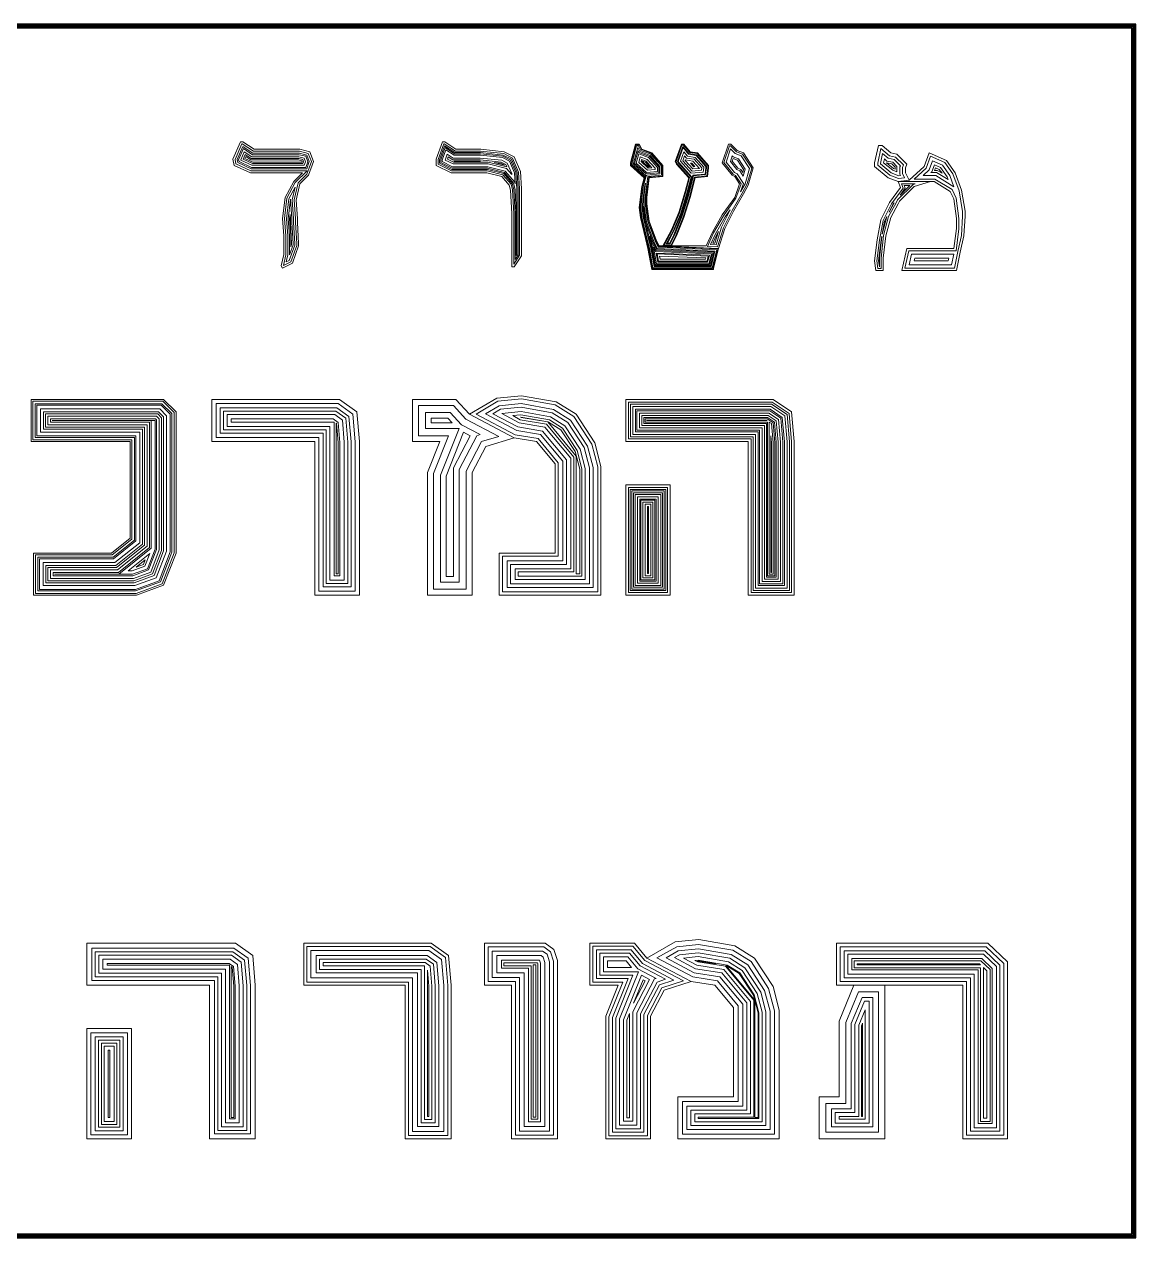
# Model space of a CAD drawing. Extents: x 218905 to 220683, y 733077 to 734679.
# Drawn here: x 220530 to 220582.4, y 734391.3 to 734448.6 of the extents above; entities that cross this region are included whole.
import ezdxf

# ---------------------------------------------------------------- set-up
doc = ezdxf.new("R2010")
doc.units = 0
doc.header["$LTSCALE"] = 0.3
doc.layers.add('_view', color=2, linetype='Continuous')

msp = doc.modelspace()

# ---------------------------------------------------------------- linework, layer by layer
at = {"layer": '_view', "linetype": 'Continuous'}
for points in [[(220582.411, 734448.577), (220409.946, 734448.577), (220409.946, 734391.31), (220582.411, 734391.31)], [(220582.367, 734448.533), (220409.991, 734448.533), (220409.991, 734391.355), (220582.367, 734391.355)], [(220582.315, 734448.481), (220410.043, 734448.481), (220410.043, 734391.407), (220582.315, 734391.407)], [(220582.287, 734448.453), (220410.071, 734448.453), (220410.071, 734391.435), (220582.287, 734391.435)], [(220582.224, 734448.39), (220410.134, 734448.39), (220410.134, 734391.498), (220582.224, 734391.498)]]:
    msp.add_lwpolyline(points, close=True, dxfattribs=at)
at = {"layer": '_view', "lineweight": 0}
for points in [[(220540.281, 734443.029), (220540.164, 734443.029), (220539.813, 734442.211), (220539.872, 734441.918), (220540.632, 734441.568), (220543.087, 734441.568), (220542.678, 734441.158), (220542.268, 734440.399), (220542.151, 734439.405), (220542.21, 734438.586), (220542.21, 734437.71), (220542.093, 734437.184), (220542.151, 734437.067), (220542.619, 734437.301), (220542.911, 734438.119), (220542.911, 734438.236), (220542.853, 734439.229), (220542.853, 734439.405), (220542.794, 734440.282), (220542.97, 734441.041), (220543.379, 734441.451), (220543.613, 734442.094), (220543.437, 734442.561), (220542.97, 734442.678), (220540.807, 734442.678), (220540.281, 734443.029)], [(220549.809, 734443.029), (220549.692, 734443.029), (220549.4, 734442.211), (220549.4, 734441.918), (220550.101, 734441.568), (220551.796, 734441.568), (220552.497, 734441.392), (220552.848, 734440.983), (220552.907, 734440.749), (220552.965, 734439.639), (220552.965, 734437.125), (220553.082, 734437.125), (220553.433, 734437.651), (220553.433, 734440.808), (220553.374, 734441.626), (220553.082, 734442.327), (220552.614, 734442.561), (220551.504, 734442.678), (220550.335, 734442.678), (220549.809, 734443.029)], [(220558.986, 734442.912), (220558.81, 734442.912), (220558.577, 734442.035), (220558.577, 734441.918), (220559.219, 734441.334), (220559.103, 734440.925), (220558.986, 734439.931), (220559.044, 734439.463), (220559.278, 734438.47), (220559.395, 734438.002), (220559.57, 734437.008), (220562.493, 734437.008), (220562.493, 734437.067), (220562.727, 734438.002), (220559.921, 734438.119), (220559.804, 734438.353), (220559.453, 734439.288), (220559.336, 734440.106), (220559.336, 734440.399), (220559.453, 734441.334), (220560.096, 734441.392), (220560.096, 734441.684), (220560.096, 734441.918), (220559.57, 734442.503), (220559.103, 734442.678), (220558.986, 734442.912)], [(220561.09, 734442.912), (220560.973, 734442.912), (220560.681, 734442.094), (220560.739, 734441.977), (220561.324, 734441.334), (220561.148, 734440.691), (220560.856, 734439.697), (220560.505, 734438.879), (220560.096, 734438.119), (220559.921, 734438.119), (220560.505, 734438.119), (220560.739, 734438.586), (220561.09, 734439.463), (220561.382, 734440.399), (220561.616, 734441.334), (220562.201, 734441.392), (220562.259, 734441.801), (220562.259, 734441.918), (220561.733, 734442.503), (220561.382, 734442.561), (220561.09, 734442.912)], [(220563.311, 734442.912), (220563.194, 734442.912), (220563.194, 734442.912), (220562.902, 734442.035), (220563.37, 734441.451), (220563.487, 734441.392), (220563.72, 734441.041), (220563.487, 734440.399), (220562.902, 734439.58), (220562.434, 734438.762), (220562.142, 734438.119), (220560.505, 734438.119), (220559.921, 734438.119), (220562.727, 734438.002), (220563.019, 734438.937), (220563.428, 734439.756), (220563.896, 734440.574), (220564.129, 734440.983), (220564.363, 734441.801), (220564.363, 734441.801), (220563.896, 734442.503), (220563.603, 734442.62), (220563.311, 734442.912)], [(220570.442, 734442.854), (220570.267, 734442.854), (220570.092, 734442.035), (220570.092, 734441.86), (220570.735, 734441.334), (220571.202, 734441.158), (220571.728, 734441.217), (220571.553, 734441.568), (220571.553, 734441.801), (220571.611, 734441.977), (220571.144, 734442.444), (220570.851, 734442.503), (220570.442, 734442.854)], [(220572.663, 734442.503), (220572.43, 734441.86), (220571.728, 734441.217), (220571.202, 734441.158), (220572.722, 734441.158), (220572.897, 734441.158), (220573.657, 734440.691), (220573.833, 734440.34), (220573.949, 734439.405), (220573.949, 734438.937), (220573.833, 734438.002), (220571.611, 734438.002), (220571.378, 734436.95), (220573.949, 734436.95), (220574.125, 734437.827), (220574.3, 734438.586), (220574.359, 734439.522), (220574.359, 734439.756), (220574.183, 734440.749), (220573.891, 734441.568), (220573.482, 734442.152), (220572.663, 734442.503)], [(220571.202, 734441.158), (220571.319, 734440.866), (220571.319, 734440.866), (220570.793, 734440.165), (220570.384, 734439.346), (220570.209, 734438.411), (220570.092, 734437.417), (220570.15, 734436.95), (220570.501, 734436.95), (220570.501, 734437.534), (220570.618, 734438.586), (220570.851, 734439.463), (220571.202, 734440.106), (220571.261, 734440.223), (220571.962, 734440.925), (220572.722, 734441.158), (220571.202, 734441.158)], [(220536.54, 734430.871), (220530.286, 734430.871), (220530.286, 734428.883), (220534.962, 734428.883), (220534.962, 734424.324), (220534.085, 734423.623), (220530.403, 734423.623), (220530.403, 734421.635), (220535.254, 734421.635), (220536.54, 734422.103), (220537.125, 734423.623), (220537.125, 734430.286), (220536.54, 734430.871)], [(220544.84, 734430.871), (220538.82, 734430.871), (220538.82, 734428.883), (220543.671, 734428.883), (220543.671, 734421.635), (220545.775, 734421.635), (220545.775, 734428.883), (220545.659, 734430.286), (220544.84, 734430.871)], [(220550.335, 734430.871), (220548.289, 734430.871), (220548.289, 734428.883), (220549.575, 734428.883), (220548.99, 734427.422), (220548.99, 734421.635), (220551.095, 734421.635), (220551.095, 734427.422), (220551.738, 734428.65), (220553.082, 734429.059), (220550.978, 734430.169), (220550.335, 734430.871)], [(220553.433, 734431.046), (220552.264, 734430.929), (220550.978, 734430.169), (220553.082, 734429.059), (220554.134, 734428.883), (220555.011, 734427.831), (220555.011, 734423.623), (220552.381, 734423.623), (220552.381, 734421.635), (220557.174, 734421.635), (220557.174, 734427.714), (220556.881, 734428.825), (220556.005, 734430.169), (220555.069, 734430.754), (220553.433, 734431.046)], [(220565.299, 734430.871), (220558.343, 734430.871), (220558.343, 734428.883), (220564.129, 734428.883), (220564.129, 734421.635), (220566.292, 734421.635), (220566.292, 734428.883), (220566.175, 734430.286), (220565.299, 734430.871)], [(220560.447, 734426.838), (220558.343, 734426.838), (220558.343, 734421.635), (220560.447, 734421.635), (220560.447, 734426.838)], [(220561.791, 734405.386), (220560.681, 734405.269), (220559.336, 734404.509), (220561.441, 734403.398), (220562.551, 734403.223), (220563.428, 734402.171), (220563.428, 734397.962), (220560.798, 734397.962), (220560.798, 734395.975), (220565.591, 734395.975), (220565.591, 734402.054), (220565.299, 734403.164), (220564.422, 734404.509), (220563.487, 734405.093), (220561.791, 734405.386)], [(220539.93, 734405.21), (220532.916, 734405.21), (220532.916, 734403.223), (220538.703, 734403.223), (220538.703, 734395.975), (220540.865, 734395.975), (220540.865, 734403.223), (220540.749, 734404.626), (220539.93, 734405.21)], [(220549.17, 734405.21), (220543.149, 734405.21), (220543.149, 734403.223), (220547.942, 734403.223), (220547.942, 734395.975), (220550.105, 734395.975), (220550.105, 734403.223), (220549.988, 734404.626), (220549.17, 734405.21)], [(220554.539, 734405.21), (220551.675, 734405.21), (220551.675, 734403.223), (220552.961, 734403.223), (220552.961, 734395.975), (220555.124, 734395.975), (220555.124, 734404.392), (220554.948, 734404.918), (220554.539, 734405.21)], [(220558.752, 734405.21), (220556.648, 734405.21), (220556.648, 734403.223), (220557.992, 734403.223), (220557.407, 734401.762), (220557.407, 734395.975), (220559.512, 734395.975), (220559.512, 734401.762), (220560.155, 734402.989), (220561.441, 734403.398), (220559.336, 734404.509), (220558.752, 734405.21)], [(220575.429, 734405.21), (220568.298, 734405.21), (220568.298, 734403.223), (220569.116, 734403.223), (220574.26, 734403.223), (220574.26, 734395.975), (220576.364, 734395.975), (220576.364, 734403.983), (220576.364, 734404.333), (220575.429, 734405.21)], [(220569.116, 734403.223), (220568.415, 734401.528), (220568.415, 734397.962), (220567.48, 734397.962), (220567.48, 734395.975), (220570.578, 734395.975), (220570.578, 734403.223), (220574.26, 734403.223), (220569.116, 734403.223)], [(220535.02, 734401.177), (220532.916, 734401.177), (220532.916, 734395.975), (220535.02, 734395.975), (220535.02, 734401.177)]]:
    msp.add_lwpolyline(points, dxfattribs=at)
for points in [[(220540.253, 734442.936), (220540.225, 734442.936), (220539.91, 734442.2), (220539.954, 734441.983), (220540.652, 734441.661), (220543.312, 734441.661), (220542.753, 734441.102), (220542.359, 734440.37), (220542.245, 734439.403), (220542.303, 734438.59), (220542.303, 734437.699), (220542.191, 734437.196), (220542.193, 734437.192), (220542.544, 734437.367), (220542.818, 734438.135), (220542.818, 734438.233), (220542.76, 734439.227), (220542.76, 734439.402), (220542.701, 734440.289), (220542.885, 734441.088), (220543.298, 734441.502), (220543.513, 734442.093), (220543.367, 734442.483), (220542.958, 734442.585), (220540.779, 734442.585)], [(220540.273, 734442.811), (220540.007, 734442.19), (220540.036, 734442.047), (220540.673, 734441.753), (220543.291, 734441.753), (220543.415, 734442.093), (220543.298, 734442.405), (220542.947, 734442.492), (220540.751, 734442.492)], [(220540.304, 734442.707), (220540.079, 734442.183), (220540.097, 734442.096), (220540.688, 734441.823), (220543.243, 734441.823), (220543.34, 734442.092), (220543.245, 734442.346), (220542.938, 734442.423), (220540.73, 734442.423)], [(220549.781, 734442.936), (220549.757, 734442.936), (220549.492, 734442.194), (220549.492, 734441.976), (220550.123, 734441.66), (220551.807, 734441.66), (220552.549, 734441.475), (220552.933, 734441.027), (220552.999, 734440.763), (220553.058, 734439.641), (220553.058, 734437.256), (220553.34, 734437.679), (220553.34, 734440.804), (220553.283, 734441.604), (220553.01, 734442.26), (220552.588, 734442.471), (220551.499, 734442.586), (220550.307, 734442.586)], [(220549.796, 734442.845), (220549.559, 734442.183), (220549.559, 734442.017), (220550.139, 734441.727), (220551.816, 734441.727), (220552.586, 734441.535), (220552.994, 734441.058), (220553.065, 734440.773), (220553.125, 734439.643), (220553.125, 734437.478), (220553.273, 734437.7), (220553.273, 734440.802), (220553.217, 734441.589), (220552.957, 734442.211), (220552.569, 734442.405), (220551.495, 734442.518), (220550.286, 734442.518)], [(220549.826, 734442.755), (220549.618, 734442.173), (220549.618, 734442.053), (220550.152, 734441.786), (220551.823, 734441.786), (220552.618, 734441.587), (220553.048, 734441.086), (220553.124, 734440.782), (220553.183, 734439.644), (220553.183, 734437.671), (220553.214, 734437.717), (220553.214, 734440.8), (220553.159, 734441.575), (220552.912, 734442.168), (220552.552, 734442.348), (220551.492, 734442.46), (220550.269, 734442.46)], [(220549.861, 734442.65), (220549.686, 734442.161), (220549.686, 734442.095), (220550.169, 734441.854), (220551.831, 734441.854), (220552.656, 734441.648), (220553.11, 734441.118), (220553.129, 734441.042), (220553.092, 734441.559), (220552.859, 734442.119), (220552.533, 734442.282), (220551.489, 734442.392), (220550.248, 734442.392)], [(220558.972, 734442.889), (220558.828, 734442.889), (220558.599, 734442.032), (220558.599, 734441.928), (220559.245, 734441.341), (220559.125, 734440.92), (220559.009, 734439.931), (220559.067, 734439.467), (220559.3, 734438.475), (220559.417, 734438.007), (220559.589, 734437.031), (220562.47, 734437.031), (220562.47, 734437.07), (220562.698, 734437.98), (220559.907, 734438.097), (220559.783, 734438.344), (220559.431, 734439.282), (220559.314, 734440.105), (220559.314, 734440.4), (220559.433, 734441.355), (220560.073, 734441.413), (220560.073, 734441.684), (220560.073, 734441.91), (220559.557, 734442.483), (220559.086, 734442.66)], [(220558.945, 734442.846), (220558.861, 734442.846), (220558.643, 734442.026), (220558.643, 734441.948), (220559.295, 734441.355), (220559.168, 734440.912), (220559.052, 734439.931), (220559.109, 734439.475), (220559.342, 734438.485), (220559.46, 734438.016), (220559.626, 734437.075), (220562.427, 734437.075), (220562.427, 734437.075), (220562.643, 734437.939), (220559.879, 734438.054), (220559.743, 734438.326), (220559.389, 734439.271), (220559.27, 734440.102), (220559.27, 734440.403), (220559.394, 734441.395), (220560.03, 734441.453), (220560.03, 734441.684), (220560.03, 734441.893), (220559.532, 734442.446), (220559.055, 734442.625)], [(220558.91, 734442.764), (220558.711, 734442.018), (220558.711, 734441.978), (220559.328, 734441.416), (220559.334, 734441.458), (220559.962, 734441.515), (220559.962, 734441.684), (220559.962, 734441.867), (220559.492, 734442.389), (220559.006, 734442.571)], [(220558.926, 734442.608), (220558.766, 734442.01), (220558.766, 734442.002), (220559.307, 734441.511), (220559.907, 734441.565), (220559.907, 734441.684), (220559.907, 734441.846), (220559.46, 734442.342), (220558.966, 734442.527)], [(220561.074, 734442.877), (220560.998, 734442.877), (220560.718, 734442.096), (220560.768, 734441.997), (220561.362, 734441.343), (220561.182, 734440.681), (220560.889, 734439.685), (220560.537, 734438.864), (220560.154, 734438.154), (220560.484, 734438.154), (220560.708, 734438.601), (220561.057, 734439.475), (220561.349, 734440.408), (220561.588, 734441.366), (220562.17, 734441.424), (220562.224, 734441.804), (220562.224, 734441.905), (220561.715, 734442.471), (220561.364, 734442.529)], [(220561.045, 734442.816), (220561.04, 734442.816), (220560.785, 734442.1), (220560.819, 734442.031), (220561.43, 734441.359), (220561.24, 734440.665), (220560.946, 734439.665), (220560.592, 734438.837), (220560.256, 734438.214), (220560.446, 734438.214), (220560.652, 734438.626), (220561, 734439.495), (220561.29, 734440.424), (220561.54, 734441.422), (220562.117, 734441.48), (220562.163, 734441.808), (220562.163, 734441.882), (220561.684, 734442.414), (220561.331, 734442.473)], [(220561.053, 734442.755), (220560.82, 734442.102), (220560.846, 734442.05), (220561.466, 734441.368), (220561.272, 734440.656), (220560.977, 734439.653), (220560.621, 734438.823), (220560.311, 734438.247), (220560.426, 734438.247), (220560.622, 734438.639), (220560.969, 734439.506), (220561.258, 734440.433), (220561.513, 734441.453), (220562.088, 734441.51), (220562.131, 734441.81), (220562.131, 734441.869), (220561.667, 734442.383), (220561.314, 734442.442)], [(220563.283, 734442.843), (220563.244, 734442.843), (220562.979, 734442.049), (220563.414, 734441.505), (220563.533, 734441.445), (220563.797, 734441.051), (220563.548, 734440.366), (220562.96, 734439.543), (220562.495, 734438.731), (220562.205, 734438.092), (220562.677, 734438.073), (220562.955, 734438.963), (220563.368, 734439.788), (220563.836, 734440.608), (220564.066, 734441.01), (220564.289, 734441.79), (220563.85, 734442.447), (220563.565, 734442.561)], [(220563.296, 734442.693), (220563.087, 734442.068), (220563.476, 734441.582), (220563.6, 734441.521), (220563.904, 734441.064), (220563.763, 734440.676), (220563.976, 734441.048), (220564.183, 734441.773), (220563.787, 734442.368), (220563.51, 734442.479)], [(220570.389, 734442.709), (220570.384, 734442.709), (220570.236, 734442.02), (220570.236, 734441.928), (220570.808, 734441.46), (220571.221, 734441.306), (220571.507, 734441.337), (220571.409, 734441.533), (220571.409, 734441.825), (220571.446, 734441.938), (220571.073, 734442.311), (220570.786, 734442.369)], [(220540.348, 734442.559), (220540.182, 734442.172), (220540.184, 734442.164), (220540.709, 734441.922), (220543.173, 734441.922), (220543.235, 734442.092), (220543.171, 734442.263), (220542.926, 734442.324), (220540.7, 734442.324)], [(220540.387, 734442.428), (220540.293, 734442.21), (220540.729, 734442.009), (220543.113, 734442.009), (220543.143, 734442.091), (220543.106, 734442.19), (220542.915, 734442.237), (220540.674, 734442.237)], [(220540.415, 734442.333), (220540.376, 734442.242), (220540.743, 734442.072), (220543.068, 734442.072), (220543.075, 734442.091), (220543.058, 734442.136), (220542.908, 734442.173), (220540.654, 734442.173)], [(220549.927, 734442.451), (220549.826, 734442.17), (220550.199, 734441.983), (220551.847, 734441.983), (220552.727, 734441.763), (220552.968, 734441.482), (220552.965, 734441.529), (220552.758, 734442.025), (220552.496, 734442.156), (220551.482, 734442.263), (220550.209, 734442.263)], [(220549.969, 734442.322), (220549.929, 734442.211), (220550.219, 734442.066), (220551.857, 734442.066), (220552.742, 734441.845), (220552.693, 734441.964), (220552.472, 734442.075), (220551.478, 734442.179), (220550.184, 734442.179)], [(220550.229, 734442.123), (220550.232, 734442.122), (220551.486, 734442.122), (220551.475, 734442.123)], [(220552.456, 734442.02), (220552.139, 734442.053), (220552.64, 734441.928)], [(220558.956, 734442.457), (220558.842, 734442.026), (220559.33, 734441.582), (220559.838, 734441.628), (220559.838, 734441.684), (220559.838, 734441.819), (220559.42, 734442.283)], [(220559.027, 734442.321), (220558.957, 734442.06), (220559.366, 734441.689), (220559.735, 734441.722), (220559.735, 734441.78), (220559.361, 734442.196)], [(220559.094, 734442.19), (220559.068, 734442.093), (220559.401, 734441.791), (220559.577, 734441.807), (220559.303, 734442.111)], [(220559.127, 734442.126), (220559.122, 734442.109), (220559.417, 734441.841), (220559.477, 734441.846), (220559.275, 734442.07)], [(220561.09, 734442.551), (220560.932, 734442.109), (220561.441, 734441.549), (220561.997, 734441.604), (220562.028, 734441.818), (220562.028, 734441.829), (220561.615, 734442.288), (220561.259, 734442.347)], [(220561.121, 734442.372), (220561.035, 734442.129), (220561.477, 734441.643), (220561.918, 734441.687), (220561.934, 734441.799), (220561.569, 734442.204), (220561.212, 734442.264)], [(220561.157, 734442.175), (220561.148, 734442.152), (220561.517, 734441.747), (220561.82, 734441.777), (220561.519, 734442.112), (220561.159, 734442.172)], [(220561.402, 734442.027), (220561.558, 734441.855), (220561.607, 734441.859), (220561.466, 734442.016)], [(220563.374, 734442.363), (220563.287, 734442.104), (220563.591, 734441.724), (220563.722, 734441.659), (220563.892, 734441.404), (220563.989, 734441.743), (220563.669, 734442.223), (220563.41, 734442.327)], [(220563.413, 734442.245), (220563.371, 734442.119), (220563.639, 734441.784), (220563.773, 734441.717), (220563.865, 734441.58), (220563.907, 734441.73), (220563.619, 734442.162)], [(220570.462, 734442.484), (220570.36, 734442.007), (220570.36, 734441.987), (220570.87, 734441.569), (220571.236, 734441.432), (220571.317, 734441.441), (220571.285, 734441.504), (220571.285, 734441.845), (220571.305, 734441.904), (220571.012, 734442.197), (220570.73, 734442.254)], [(220570.551, 734442.22), (220570.513, 734442.045), (220570.942, 734441.694), (220571.143, 734441.619), (220571.143, 734441.865), (220570.942, 734442.067), (220570.666, 734442.122)], [(220570.656, 734442.037), (220570.985, 734441.768), (220571.058, 734441.741), (220571.058, 734441.83), (220570.9, 734441.989)], [(220572.73, 734442.349), (220572.528, 734441.794), (220571.96, 734441.273), (220572.722, 734441.273), (220572.93, 734441.273), (220573.745, 734440.772), (220573.944, 734440.374), (220574.064, 734439.412), (220574.064, 734438.93), (220573.934, 734437.887), (220571.704, 734437.887), (220571.521, 734437.065), (220573.855, 734437.065), (220574.012, 734437.851), (220574.186, 734438.603), (220574.244, 734439.525), (220574.244, 734439.745), (220574.072, 734440.72), (220573.788, 734441.514), (220573.406, 734442.059)], [(220572.823, 734442.134), (220572.666, 734441.702), (220572.374, 734441.434), (220572.722, 734441.434), (220572.975, 734441.434), (220573.835, 734440.906), (220573.644, 734441.44), (220573.301, 734441.929)], [(220572.908, 734441.939), (220572.791, 734441.618), (220572.75, 734441.58), (220573.017, 734441.58), (220573.557, 734441.248), (220573.513, 734441.372), (220573.205, 734441.812)], [(220572.966, 734441.804), (220572.921, 734441.681), (220573.045, 734441.681), (220573.27, 734441.543), (220573.139, 734441.73)], [(220542.744, 734440.89), (220542.449, 734440.342), (220542.338, 734439.401), (220542.396, 734438.593), (220542.396, 734437.689), (220542.323, 734437.36), (220542.469, 734437.433), (220542.725, 734438.151), (220542.725, 734438.23), (220542.667, 734439.224), (220542.667, 734439.399), (220542.607, 734440.297)], [(220559.286, 734441.078), (220559.235, 734440.898), (220559.121, 734439.931), (220559.176, 734439.487), (220559.408, 734438.501), (220559.526, 734438.03), (220559.683, 734437.143), (220562.373, 734437.143), (220562.556, 734437.875), (220559.836, 734437.988), (220559.681, 734438.299), (220559.322, 734439.254), (220559.202, 734440.097), (220559.202, 734440.407)], [(220571.361, 734441.051), (220571.441, 734440.85), (220570.885, 734440.108), (220570.487, 734439.312), (220570.315, 734438.395), (220570.2, 734437.418), (220570.245, 734437.057), (220570.393, 734437.057), (220570.393, 734437.54), (220570.512, 734438.606), (220570.751, 734439.503), (220571.107, 734440.156), (220571.172, 734440.287), (220571.905, 734441.019), (220572.008, 734441.051)], [(220571.477, 734440.972), (220571.531, 734440.838), (220571.288, 734440.514), (220571.746, 734440.972)], [(220542.526, 734440.303), (220542.419, 734439.399), (220542.477, 734438.596), (220542.477, 734437.695), (220542.645, 734438.165), (220542.645, 734438.228), (220542.586, 734439.222), (220542.586, 734439.396)], [(220542.53, 734440.322), (220542.527, 734440.317), (220542.526, 734440.304)], [(220559.172, 734440.004), (220559.164, 734439.932), (220559.218, 734439.495), (220559.45, 734438.511), (220559.568, 734438.039), (220559.719, 734437.185), (220562.34, 734437.185), (220562.502, 734437.834), (220559.809, 734437.947), (220559.642, 734438.282), (220559.281, 734439.244)], [(220562.607, 734438.173), (220562.865, 734438.999), (220563.272, 734439.814), (220563.041, 734439.491), (220562.582, 734438.686), (220562.353, 734438.183)], [(220571.011, 734440.145), (220570.952, 734440.066), (220570.776, 734439.714)], [(220542.508, 734439.601), (220542.484, 734439.397), (220542.541, 734438.598), (220542.541, 734438.067), (220542.58, 734438.176), (220542.58, 734438.226), (220542.522, 734439.22), (220542.522, 734439.394)], [(220559.22, 734439.583), (220559.231, 734439.497), (220559.235, 734439.48)], [(220570.668, 734439.498), (220570.562, 734439.286), (220570.445, 734438.664)], [(220559.481, 734438.58), (220559.495, 734438.522), (220559.613, 734438.048), (220559.757, 734437.231), (220562.304, 734437.231), (220562.444, 734437.791), (220559.78, 734437.902), (220559.6, 734438.264)], [(220562.555, 734438.246), (220562.729, 734438.8), (220562.645, 734438.654), (220562.461, 734438.25)], [(220570.429, 734438.576), (220570.393, 734438.383), (220570.279, 734437.418), (220570.314, 734437.137), (220570.314, 734437.545)], [(220559.656, 734438.054), (220559.793, 734437.274), (220562.27, 734437.274), (220562.389, 734437.75), (220559.753, 734437.86)], [(220559.781, 734437.782), (220559.857, 734437.35), (220562.211, 734437.35), (220562.293, 734437.678)], [(220559.828, 734437.741), (220559.89, 734437.39), (220562.181, 734437.39), (220562.243, 734437.641)], [(220559.944, 734437.64), (220559.971, 734437.486), (220562.105, 734437.486), (220562.121, 734437.549)], [(220573.723, 734437.226), (220573.823, 734437.726), (220571.833, 734437.726), (220571.721, 734437.226)], [(220573.567, 734437.416), (220573.591, 734437.536), (220571.986, 734437.536), (220571.959, 734437.416)], [(220536.505, 734430.786), (220530.37, 734430.786), (220530.37, 734428.968), (220535.046, 734428.968), (220535.046, 734424.284), (220534.115, 734423.538), (220530.487, 734423.538), (220530.487, 734421.72), (220535.239, 734421.72), (220536.475, 734422.169), (220537.04, 734423.638), (220537.04, 734430.251)], [(220536.458, 734430.672), (220530.485, 734430.672), (220530.485, 734429.083), (220535.161, 734429.083), (220535.161, 734424.228), (220534.155, 734423.424), (220530.602, 734423.424), (220530.602, 734421.834), (220535.219, 734421.834), (220536.387, 734422.259), (220536.925, 734423.66), (220536.925, 734430.204)], [(220536.427, 734430.599), (220530.558, 734430.599), (220530.558, 734429.156), (220535.234, 734429.156), (220535.234, 734424.193), (220534.18, 734423.351), (220530.675, 734423.351), (220530.675, 734421.907), (220535.206, 734421.907), (220536.331, 734422.316), (220536.852, 734423.673), (220536.852, 734430.174)], [(220544.778, 734430.677), (220539.014, 734430.677), (220539.014, 734429.078), (220543.865, 734429.078), (220543.865, 734421.83), (220545.581, 734421.83), (220545.581, 734428.875), (220545.472, 734430.181)], [(220550.213, 734430.593), (220548.567, 734430.593), (220548.567, 734429.161), (220549.985, 734429.161), (220549.268, 734427.369), (220549.268, 734421.913), (220550.817, 734421.913), (220550.817, 734427.49), (220551.546, 734428.881), (220552.356, 734429.128), (220550.806, 734429.946)], [(220553.427, 734430.895), (220552.311, 734430.784), (220551.284, 734430.177), (220553.13, 734429.202), (220554.214, 734429.022), (220555.161, 734427.885), (220555.161, 734423.473), (220552.53, 734423.473), (220552.53, 734421.785), (220557.024, 734421.785), (220557.024, 734427.695), (220556.743, 734428.763), (220555.897, 734430.06), (220555.015, 734430.612)], [(220553.418, 734430.675), (220552.381, 734430.571), (220551.733, 734430.188), (220553.201, 734429.412), (220554.33, 734429.224), (220555.379, 734427.965), (220555.379, 734423.254), (220552.749, 734423.254), (220552.749, 734422.004), (220556.805, 734422.004), (220556.805, 734427.667), (220556.54, 734428.674), (220555.74, 734429.9), (220554.935, 734430.404)], [(220565.26, 734430.743), (220558.471, 734430.743), (220558.471, 734429.012), (220564.258, 734429.012), (220564.258, 734421.764), (220566.164, 734421.764), (220566.164, 734428.878), (220566.053, 734430.214)], [(220565.23, 734430.644), (220558.569, 734430.644), (220558.569, 734429.11), (220564.356, 734429.11), (220564.356, 734421.862), (220566.066, 734421.862), (220566.066, 734428.874), (220565.959, 734430.159)], [(220565.197, 734430.536), (220558.677, 734430.536), (220558.677, 734429.218), (220564.464, 734429.218), (220564.464, 734421.97), (220565.958, 734421.97), (220565.958, 734428.87), (220565.855, 734430.098)], [(220536.354, 734430.421), (220530.735, 734430.421), (220530.735, 734429.333), (220535.411, 734429.333), (220535.411, 734424.108), (220534.243, 734423.173), (220530.852, 734423.173), (220530.852, 734422.085), (220535.175, 734422.085), (220536.194, 734422.455), (220536.675, 734423.706), (220536.675, 734430.1)], [(220536.298, 734430.286), (220530.871, 734430.286), (220530.871, 734429.469), (220535.547, 734429.469), (220535.547, 734424.043), (220534.29, 734423.038), (220530.988, 734423.038), (220530.988, 734422.22), (220535.151, 734422.22), (220536.09, 734422.562), (220536.539, 734423.731), (220536.539, 734430.044)], [(220536.259, 734430.192), (220530.965, 734430.192), (220530.965, 734429.562), (220535.641, 734429.562), (220535.641, 734423.998), (220534.323, 734422.944), (220531.082, 734422.944), (220531.082, 734422.314), (220535.134, 734422.314), (220536.017, 734422.635), (220536.446, 734423.749), (220536.446, 734430.005)], [(220536.211, 734430.077), (220531.079, 734430.077), (220531.079, 734429.677), (220535.756, 734429.677), (220535.756, 734423.943), (220534.363, 734422.829), (220531.196, 734422.829), (220531.196, 734422.429), (220535.114, 734422.429), (220535.929, 734422.725), (220536.331, 734423.77), (220536.331, 734429.957)], [(220544.714, 734430.478), (220539.213, 734430.478), (220539.213, 734429.277), (220544.064, 734429.277), (220544.064, 734422.028), (220545.382, 734422.028), (220545.382, 734428.867), (220545.282, 734430.072)], [(220544.665, 734430.324), (220539.366, 734430.324), (220539.366, 734429.43), (220544.217, 734429.43), (220544.217, 734422.182), (220545.229, 734422.182), (220545.229, 734428.861), (220545.135, 734429.989)], [(220544.611, 734430.156), (220539.534, 734430.156), (220539.534, 734429.598), (220544.386, 734429.598), (220544.386, 734422.35), (220545.061, 734422.35), (220545.061, 734428.854), (220544.974, 734429.897)], [(220550.065, 734430.258), (220548.902, 734430.258), (220548.902, 734429.496), (220550.48, 734429.496), (220549.603, 734427.304), (220549.603, 734422.248), (220550.482, 734422.248), (220550.482, 734427.573), (220551.314, 734429.161), (220551.479, 734429.212), (220550.598, 734429.677)], [(220549.947, 734429.99), (220549.17, 734429.99), (220549.17, 734429.764), (220550.154, 734429.764)], [(220553.412, 734430.507), (220552.434, 734430.409), (220552.073, 734430.196), (220553.255, 734429.572), (220554.418, 734429.378), (220555.545, 734428.025), (220555.545, 734423.088), (220552.915, 734423.088), (220552.915, 734422.17), (220556.639, 734422.17), (220556.639, 734427.645), (220556.387, 734428.605), (220555.621, 734429.779), (220554.874, 734430.246)], [(220553.404, 734430.299), (220552.5, 734430.209), (220552.495, 734430.206), (220553.322, 734429.769), (220554.527, 734429.568), (220555.751, 734428.099), (220555.751, 734422.882), (220553.121, 734422.882), (220553.121, 734422.376), (220556.433, 734422.376), (220556.433, 734427.619), (220556.196, 734428.521), (220555.474, 734429.628), (220554.798, 734430.05)], [(220553.398, 734430.145), (220553.012, 734430.106), (220553.371, 734429.916), (220554.608, 734429.71), (220555.904, 734428.155), (220555.904, 734422.729), (220553.274, 734422.729), (220553.274, 734422.529), (220556.28, 734422.529), (220556.28, 734427.599), (220556.054, 734428.458), (220555.364, 734429.516), (220554.742, 734429.905)], [(220553.394, 734430.037), (220553.376, 734430.035), (220553.406, 734430.019), (220554.665, 734429.809)], [(220565.159, 734430.409), (220558.805, 734430.409), (220558.805, 734429.345), (220564.592, 734429.345), (220564.592, 734422.097), (220565.83, 734422.097), (220565.83, 734428.864), (220565.733, 734430.026)], [(220565.138, 734430.34), (220558.873, 734430.34), (220558.873, 734429.414), (220564.66, 734429.414), (220564.66, 734422.166), (220565.761, 734422.166), (220565.761, 734428.861), (220565.668, 734429.987)], [(220565.102, 734430.222), (220558.991, 734430.222), (220558.991, 734429.532), (220564.778, 734429.532), (220564.778, 734422.284), (220565.644, 734422.284), (220565.644, 734428.856), (220565.555, 734429.92)], [(220565.069, 734430.114), (220559.099, 734430.114), (220559.099, 734429.64), (220564.886, 734429.64), (220564.886, 734422.392), (220565.536, 734422.392), (220565.536, 734428.852), (220565.452, 734429.859)], [(220565.04, 734430.016), (220559.197, 734430.016), (220559.197, 734429.738), (220564.984, 734429.738), (220564.984, 734422.49), (220565.438, 734422.49), (220565.438, 734428.848), (220565.358, 734429.804)], [(220536.159, 734429.952), (220531.205, 734429.952), (220531.205, 734429.802), (220535.881, 734429.802), (220535.881, 734423.882), (220534.407, 734422.704), (220531.322, 734422.704), (220531.322, 734422.554), (220535.092, 734422.554), (220535.833, 734422.824), (220536.206, 734423.793), (220536.206, 734429.906)], [(220536.129, 734429.879), (220531.278, 734429.879), (220531.278, 734429.875), (220535.954, 734429.875), (220535.954, 734423.847), (220534.433, 734422.631), (220531.395, 734422.631), (220531.395, 734422.627), (220535.079, 734422.627), (220535.776, 734422.881), (220536.133, 734423.807), (220536.133, 734429.875)], [(220544.547, 734429.957), (220539.734, 734429.957), (220539.734, 734429.797), (220544.585, 734429.797), (220544.585, 734422.549), (220544.862, 734422.549), (220544.862, 734428.845), (220544.783, 734429.789)], [(220544.677, 734429.751), (220544.677, 734422.641), (220544.77, 734422.641), (220544.77, 734428.842), (220544.695, 734429.739)], [(220554.665, 734429.809), (220554.665, 734429.809), (220556.012, 734428.194), (220556.012, 734422.636), (220556.173, 734422.636), (220556.173, 734427.585), (220555.955, 734428.414), (220555.287, 734429.438), (220554.703, 734429.803)], [(220565.022, 734429.957), (220559.256, 734429.957), (220559.256, 734429.797), (220565.043, 734429.797), (220565.043, 734422.549), (220565.379, 734422.549), (220565.379, 734428.845), (220565.302, 734429.771)], [(220564.999, 734429.882), (220559.331, 734429.882), (220559.331, 734429.872), (220565.015, 734429.872)], [(220565.118, 734429.803), (220565.118, 734422.624), (220565.304, 734422.624), (220565.304, 734428.842), (220565.23, 734429.729)], [(220550.698, 734429.321), (220549.871, 734427.253), (220549.871, 734422.516), (220550.214, 734422.516), (220550.214, 734427.639), (220551.009, 734429.157)], [(220565.198, 734429.152), (220565.198, 734422.704), (220565.224, 734422.704), (220565.224, 734428.839)], [(220560.319, 734426.71), (220558.47, 734426.71), (220558.47, 734421.763), (220560.319, 734421.763)], [(220560.233, 734426.624), (220558.556, 734426.624), (220558.556, 734421.849), (220560.233, 734421.849)], [(220560.163, 734426.554), (220558.627, 734426.554), (220558.627, 734421.919), (220560.163, 734421.919)], [(220560.077, 734426.468), (220558.713, 734426.468), (220558.713, 734422.005), (220560.077, 734422.005)], [(220559.998, 734426.389), (220558.792, 734426.389), (220558.792, 734422.084), (220559.998, 734422.084)], [(220559.883, 734426.274), (220558.906, 734426.274), (220558.906, 734422.199), (220559.883, 734422.199)], [(220559.783, 734426.173), (220559.007, 734426.173), (220559.007, 734422.299), (220559.783, 734422.299)], [(220559.726, 734426.116), (220559.064, 734426.116), (220559.064, 734422.357), (220559.726, 734422.357)], [(220559.632, 734426.023), (220559.157, 734426.023), (220559.157, 734422.45), (220559.632, 734422.45)], [(220559.532, 734425.922), (220559.258, 734425.922), (220559.258, 734422.55), (220559.532, 734422.55)], [(220559.424, 734425.815), (220559.365, 734425.815), (220559.365, 734422.658), (220559.424, 734422.658)], [(220535.659, 734423), (220535.89, 734423.601), (220534.864, 734422.78), (220535.052, 734422.78)], [(220535.583, 734423.078), (220535.666, 734423.295), (220535.239, 734422.953)], [(220539.855, 734404.977), (220533.149, 734404.977), (220533.149, 734403.456), (220538.936, 734403.456), (220538.936, 734396.208), (220540.632, 734396.208), (220540.632, 734403.213), (220540.525, 734404.499)], [(220539.802, 734404.809), (220533.317, 734404.809), (220533.317, 734403.624), (220539.104, 734403.624), (220539.104, 734396.376), (220540.464, 734396.376), (220540.464, 734403.206), (220540.364, 734404.407)], [(220549.121, 734405.058), (220543.302, 734405.058), (220543.302, 734403.376), (220548.095, 734403.376), (220548.095, 734396.128), (220549.952, 734396.128), (220549.952, 734403.217), (220549.842, 734404.543)], [(220549.059, 734404.866), (220543.494, 734404.866), (220543.494, 734403.568), (220548.287, 734403.568), (220548.287, 734396.32), (220549.76, 734396.32), (220549.76, 734403.209), (220549.658, 734404.438)], [(220554.482, 734405.031), (220551.855, 734405.031), (220551.855, 734403.402), (220553.141, 734403.402), (220553.141, 734396.154), (220554.944, 734396.154), (220554.944, 734404.363), (220554.797, 734404.806)], [(220554.42, 734404.839), (220552.047, 734404.839), (220552.047, 734403.594), (220553.333, 734403.594), (220553.333, 734396.346), (220554.752, 734396.346), (220554.752, 734404.332), (220554.634, 734404.686)], [(220558.684, 734405.066), (220556.792, 734405.066), (220556.792, 734403.368), (220558.206, 734403.368), (220557.552, 734401.734), (220557.552, 734396.12), (220559.367, 734396.12), (220559.367, 734401.797), (220560.054, 734403.109), (220561.068, 734403.431), (220559.244, 734404.394)], [(220558.603, 734404.893), (220556.965, 734404.893), (220556.965, 734403.54), (220558.461, 734403.54), (220557.725, 734401.7), (220557.725, 734396.292), (220559.194, 734396.292), (220559.194, 734401.84), (220559.934, 734403.252), (220560.623, 734403.471), (220559.133, 734404.258)], [(220561.784, 734405.154), (220560.752, 734405.046), (220559.815, 734404.516), (220561.514, 734403.619), (220562.672, 734403.436), (220563.657, 734402.254), (220563.657, 734397.733), (220561.027, 734397.733), (220561.027, 734396.204), (220565.361, 734396.204), (220565.361, 734402.024), (220565.086, 734403.07), (220564.257, 734404.341), (220563.403, 734404.875)], [(220561.777, 734404.946), (220560.816, 734404.845), (220560.246, 734404.522), (220561.58, 734403.818), (220562.781, 734403.628), (220563.864, 734402.329), (220563.864, 734397.526), (220561.234, 734397.526), (220561.234, 734396.411), (220565.155, 734396.411), (220565.155, 734401.997), (220564.895, 734402.985), (220564.109, 734404.19), (220563.328, 734404.678)], [(220575.361, 734405.037), (220568.471, 734405.037), (220568.471, 734403.396), (220569.116, 734403.396), (220574.433, 734403.396), (220574.433, 734396.148), (220576.192, 734396.148), (220576.192, 734403.983), (220576.192, 734404.259)], [(220575.287, 734404.851), (220568.657, 734404.851), (220568.657, 734403.582), (220569.116, 734403.582), (220574.62, 734403.582), (220574.62, 734396.334), (220576.005, 734396.334), (220576.005, 734403.983), (220576.005, 734404.178)], [(220539.748, 734404.641), (220533.485, 734404.641), (220533.485, 734403.792), (220539.272, 734403.792), (220539.272, 734396.544), (220540.296, 734396.544), (220540.296, 734403.199), (220540.203, 734404.316)], [(220539.686, 734404.449), (220533.678, 734404.449), (220533.678, 734403.984), (220539.464, 734403.984), (220539.464, 734396.736), (220540.104, 734396.736), (220540.104, 734403.191), (220540.019, 734404.211)], [(220539.625, 734404.257), (220533.87, 734404.257), (220533.87, 734404.176), (220539.656, 734404.176), (220539.656, 734396.928), (220539.912, 734396.928), (220539.912, 734403.183), (220539.835, 734404.106)], [(220548.982, 734404.626), (220543.734, 734404.626), (220543.734, 734403.808), (220548.527, 734403.808), (220548.527, 734396.56), (220549.52, 734396.56), (220549.52, 734403.199), (220549.428, 734404.307)], [(220548.928, 734404.457), (220543.902, 734404.457), (220543.902, 734403.976), (220548.695, 734403.976), (220548.695, 734396.728), (220549.352, 734396.728), (220549.352, 734403.192), (220549.267, 734404.216)], [(220548.877, 734404.298), (220544.062, 734404.298), (220544.062, 734404.135), (220548.855, 734404.135), (220548.855, 734396.887), (220549.192, 734396.887), (220549.192, 734403.185), (220549.114, 734404.129)], [(220554.351, 734404.623), (220552.263, 734404.623), (220552.263, 734403.81), (220553.549, 734403.81), (220553.549, 734396.562), (220554.536, 734396.562), (220554.536, 734404.297), (220554.452, 734404.551)], [(220554.272, 734404.407), (220552.479, 734404.407), (220552.479, 734404.026), (220553.765, 734404.026), (220553.765, 734396.778), (220554.32, 734396.778), (220554.32, 734404.262)], [(220554.185, 734404.287), (220552.599, 734404.287), (220552.599, 734404.146), (220553.885, 734404.146), (220553.885, 734396.898), (220554.2, 734396.898), (220554.2, 734404.242)], [(220554.104, 734404.191), (220553.981, 734404.191), (220553.981, 734396.994), (220554.104, 734396.994)], [(220558.531, 734404.74), (220557.118, 734404.74), (220557.118, 734403.694), (220558.687, 734403.694), (220557.878, 734401.671), (220557.878, 734396.445), (220559.041, 734396.445), (220559.041, 734401.877), (220559.828, 734403.379), (220560.228, 734403.506), (220559.034, 734404.136)], [(220558.451, 734404.567), (220557.291, 734404.567), (220557.291, 734403.866), (220558.942, 734403.866), (220558.051, 734401.638), (220558.051, 734396.618), (220558.869, 734396.618), (220558.869, 734401.92), (220559.708, 734403.522), (220559.783, 734403.546), (220558.924, 734403.999)], [(220558.361, 734404.375), (220557.483, 734404.375), (220557.483, 734404.058), (220558.625, 734404.058)], [(220561.771, 734404.753), (220560.876, 734404.659), (220560.643, 734404.528), (220561.641, 734404.001), (220562.882, 734403.805), (220564.055, 734402.398), (220564.055, 734397.336), (220561.424, 734397.336), (220561.424, 734396.601), (220564.964, 734396.601), (220564.964, 734401.973), (220564.718, 734402.907), (220563.972, 734404.051), (220563.259, 734404.497)], [(220561.765, 734404.575), (220561.072, 734404.502), (220561.698, 734404.171), (220562.975, 734403.97), (220564.232, 734402.462), (220564.232, 734397.158), (220561.602, 734397.158), (220561.602, 734396.779), (220564.787, 734396.779), (220564.787, 734401.95), (220564.554, 734402.834), (220563.845, 734403.921), (220563.194, 734404.328)], [(220561.759, 734404.413), (220561.613, 734404.397), (220561.749, 734404.325), (220563.06, 734404.119), (220564.392, 734402.52), (220564.392, 734396.998), (220561.762, 734396.998), (220561.762, 734396.939), (220564.627, 734396.939), (220564.627, 734401.929), (220564.406, 734402.768), (220563.73, 734403.804), (220563.136, 734404.176)], [(220561.758, 734404.375), (220561.741, 734404.373), (220561.761, 734404.362), (220562.594, 734404.23)], [(220575.221, 734404.685), (220568.823, 734404.685), (220568.823, 734403.748), (220569.116, 734403.748), (220574.786, 734403.748), (220574.786, 734396.5), (220575.839, 734396.5), (220575.839, 734403.983), (220575.839, 734404.106)], [(220575.143, 734404.488), (220569.021, 734404.488), (220569.021, 734403.946), (220569.116, 734403.946), (220574.983, 734403.946), (220574.983, 734396.697), (220575.642, 734396.697), (220575.642, 734403.983), (220575.642, 734404.02)], [(220575.102, 734404.384), (220569.124, 734404.384), (220569.124, 734404.049), (220575.086, 734404.049), (220575.086, 734396.801), (220575.538, 734396.801), (220575.538, 734403.975)], [(220575.045, 734404.239), (220569.27, 734404.239), (220569.27, 734404.194), (220575.092, 734404.194)], [(220539.72, 734404.11), (220539.72, 734396.992), (220539.848, 734396.992), (220539.848, 734403.181), (220539.774, 734404.072)], [(220548.992, 734403.933), (220548.992, 734397.025), (220549.055, 734397.025), (220549.055, 734403.179)], [(220559.082, 734403.699), (220558.242, 734401.601), (220558.242, 734396.81), (220558.677, 734396.81), (220558.677, 734401.967), (220559.475, 734403.491)], [(220563.087, 734404.146), (220564.428, 734402.536), (220564.371, 734402.753), (220563.703, 734403.776), (220563.122, 734404.139)], [(220575.232, 734404.064), (220575.232, 734396.946), (220575.393, 734396.946), (220575.393, 734403.913)], [(220559.161, 734403.484), (220558.717, 734402.374), (220559.268, 734403.427)], [(220564.589, 734401.924), (220564.43, 734402.528), (220564.43, 734396.977), (220564.589, 734396.977)], [(220569.324, 734402.912), (220568.725, 734401.466), (220568.725, 734397.652), (220567.79, 734397.652), (220567.79, 734396.285), (220570.267, 734396.285), (220570.267, 734402.912)], [(220569.497, 734402.653), (220568.985, 734401.415), (220568.985, 734397.392), (220568.05, 734397.392), (220568.05, 734396.545), (220570.008, 734396.545), (220570.008, 734402.653)], [(220569.615, 734402.477), (220569.161, 734401.379), (220569.161, 734397.216), (220568.226, 734397.216), (220568.226, 734396.721), (220569.831, 734396.721), (220569.831, 734402.477)], [(220569.644, 734402.059), (220569.348, 734401.342), (220569.348, 734397.029), (220568.413, 734397.029), (220568.413, 734396.908), (220569.644, 734396.908)], [(220558.523, 734401.89), (220558.396, 734401.571), (220558.396, 734396.963), (220558.523, 734396.963)], [(220569.52, 734401.432), (220569.472, 734401.318), (220569.472, 734397.032), (220569.52, 734397.032)], [(220534.831, 734400.987), (220533.106, 734400.987), (220533.106, 734396.165), (220534.831, 734396.165)], [(220534.634, 734400.791), (220533.303, 734400.791), (220533.303, 734396.361), (220534.634, 734396.361)], [(220534.471, 734400.627), (220533.466, 734400.627), (220533.466, 734396.525), (220534.471, 734396.525)], [(220534.335, 734400.491), (220533.602, 734400.491), (220533.602, 734396.66), (220534.335, 734396.66)], [(220534.199, 734400.355), (220533.738, 734400.355), (220533.738, 734396.796), (220534.199, 734396.796)], [(220534.008, 734400.165), (220533.928, 734400.165), (220533.928, 734396.987), (220534.008, 734396.987)]]:
    msp.add_lwpolyline(points, close=True, dxfattribs=at)

doc.saveas('drawing.dxf')
